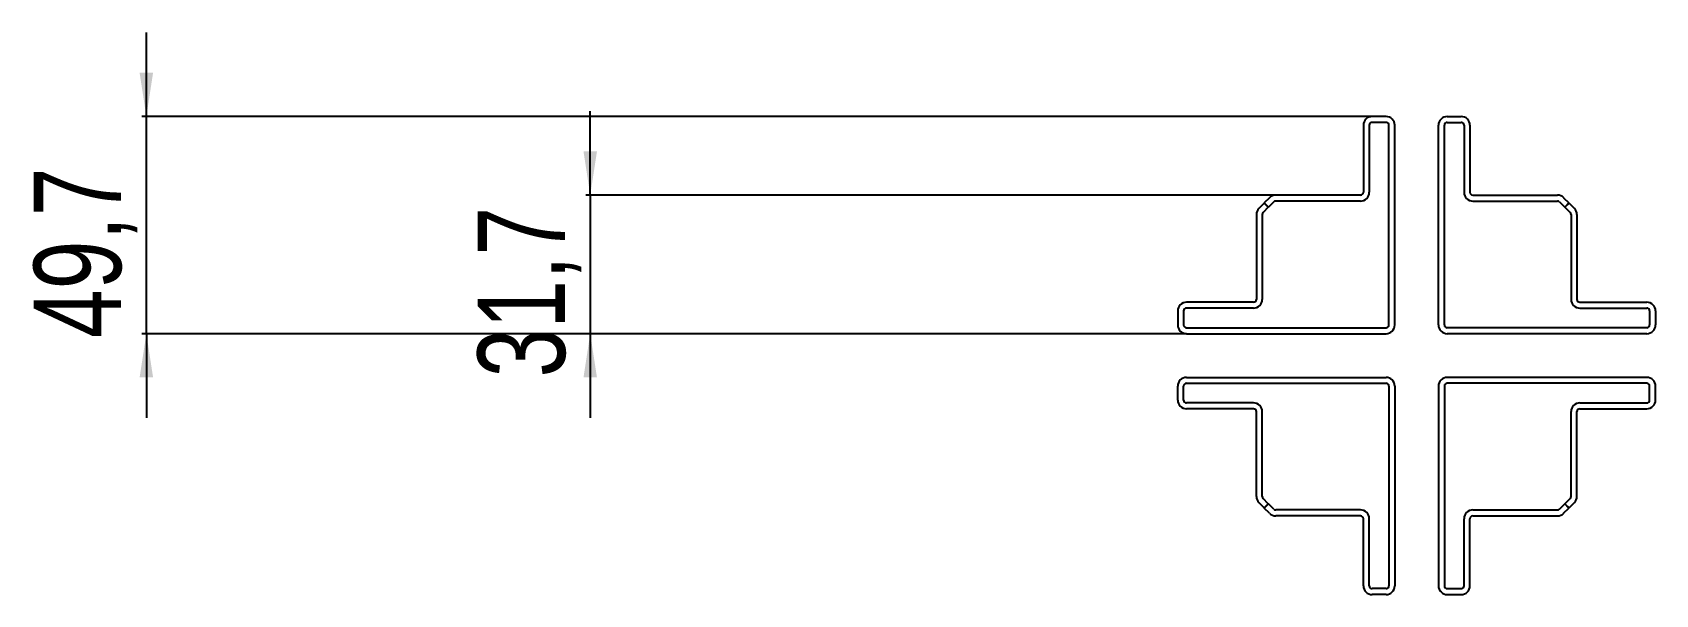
# Model space of a CAD drawing. Header units: millimetres. Extents: x -199 to 1181, y -1371 to 1507.
# Drawn here: x -198.2 to 173.4, y -1371.2 to -1242.5 of the extents above; entities that cross this region are included whole.
import ezdxf

# ---------------------------------------------------------------- set-up
doc = ezdxf.new("R2010")
doc.units = ezdxf.units.MM
doc.layers.add('FORMAT', color=7, linetype='Continuous')
doc.styles.add('SLDTEXTSTYLE0', font='TXT', dxfattribs={"width": 0.75})
doc.dimstyles.new('SLDDIMSTYLE1', dxfattribs={"dimtxt": 20, "dimasz": 10, "dimexe": 0, "dimexo": 0.0625, "dimgap": 5, "dimtad": 2, "dimdec": 1, "dimrnd": 1e-09, "dimzin": 12, "dimdsep": 46, "dimtxsty": 'SLDTEXTSTYLE0', "dimsah": 1, "dimcen": 0.09, "dimadec": 0, "dimazin": 3, "dimtfac": 1, "dimtmove": 0, "dimatfit": 0, "dimfxl": 0, "dimfrac": 2, "dimtolj": 1, "dimtzin": 12, "dimarcsym": 0})

# ---------------------------------------------------------------- blocks, each defined once
blk = doc.blocks.new('_D_5')
at = {"layer": 'FORMAT'}
for p, q in [((-172.17, -1261.77), (-172.17, -1242.54)), ((108.47, -1261.77), (-173.17, -1261.77)), ((-172.17, -1311.47), (-172.17, -1261.77)), ((65.97, -1311.47), (-173.17, -1311.47)), ((-172.17, -1311.47), (-172.17, -1330.7))]:
    blk.add_line(p, q, dxfattribs=at)
for points in [[(-172.17, -1261.77), (-170.63, -1251.77), (-173.71, -1251.77)], [(-172.17, -1311.47), (-173.71, -1321.47), (-170.63, -1321.47)]]:
    blk.add_solid(points, dxfattribs=at)
at = {"layer": 'FORMAT', "insert": (-197.95, -1312.48), "char_height": 20, "attachment_point": 1, "rotation": 90, "style": 'SLDTEXTSTYLE0'}
blk.add_mtext('49,7', dxfattribs=at)
blk = doc.blocks.new('_D_6')
at = {"layer": 'FORMAT'}
for p, q in [((-70.54, -1279.77), (-70.54, -1260.54)), ((86.41, -1279.77), (-71.54, -1279.77)), ((-70.54, -1279.77), (-70.54, -1311.47)), ((65.97, -1311.47), (-71.54, -1311.47)), ((-70.54, -1311.47), (-70.54, -1330.7))]:
    blk.add_line(p, q, dxfattribs=at)
for points in [[(-70.54, -1279.77), (-69, -1269.77), (-72.08, -1269.77)], [(-70.54, -1311.47), (-72.08, -1321.47), (-69, -1321.47)]]:
    blk.add_solid(points, dxfattribs=at)
at = {"layer": 'FORMAT', "insert": (-96.32, -1321.48), "char_height": 20, "attachment_point": 1, "rotation": 90, "style": 'SLDTEXTSTYLE0'}
blk.add_mtext('31,7', dxfattribs=at)

msp = doc.modelspace()

# ---------------------------------------------------------------- linework, layer by layer
at = {"color": 7, "linetype": 'Continuous', "lineweight": 25}
for p, q in [((111.68, -1261.77), (108.48, -1261.77)), ((111.68, -1263.12), (108.48, -1263.12)), ((125.68, -1261.77), (128.88, -1261.77)), ((125.68, -1263.12), (128.88, -1263.12)), ((106.48, -1263.77), (106.48, -1279.12)), ((107.83, -1263.77), (107.83, -1279.12)), ((112.33, -1309.47), (112.33, -1263.77)), ((113.68, -1309.47), (113.68, -1263.77)), ((123.68, -1309.47), (123.68, -1263.77)), ((125.03, -1309.47), (125.03, -1263.77)), ((129.53, -1263.77), (129.53, -1279.12)), ((130.88, -1263.77), (130.88, -1279.12)), ((83.77, -1281.6), (82.56, -1282.8)), ((84.72, -1282.55), (83.77, -1281.6)), ((85.01, -1280.36), (83.8, -1281.56)), ((83.8, -1281.56), (84.76, -1282.52)), ((85.96, -1281.31), (84.76, -1282.52)), ((105.83, -1279.77), (86.42, -1279.77)), ((105.83, -1281.12), (86.42, -1281.12)), ((131.53, -1279.77), (150.93, -1279.77)), ((131.53, -1281.12), (150.93, -1281.12)), ((151.39, -1281.31), (152.59, -1282.52)), ((152.34, -1280.36), (153.55, -1281.56)), ((153.55, -1281.56), (152.59, -1282.52)), ((152.63, -1282.55), (153.58, -1281.6)), ((153.58, -1281.6), (154.79, -1282.8)), ((81.98, -1284.22), (81.98, -1303.62)), ((83.33, -1284.22), (83.33, -1303.62)), ((84.72, -1282.55), (83.52, -1283.76)), ((152.63, -1282.55), (153.84, -1283.76)), ((154.03, -1284.22), (154.03, -1303.62)), ((155.38, -1284.22), (155.38, -1303.62)), ((81.33, -1304.27), (65.98, -1304.27)), ((156.03, -1304.27), (171.38, -1304.27)), ((63.98, -1306.27), (63.98, -1309.47)), ((65.33, -1306.27), (65.33, -1309.47)), ((81.33, -1305.62), (65.98, -1305.62)), ((156.03, -1305.62), (171.38, -1305.62)), ((172.03, -1306.27), (172.03, -1309.47)), ((173.38, -1306.27), (173.38, -1309.47)), ((65.98, -1310.12), (111.68, -1310.12)), ((65.98, -1311.47), (111.68, -1311.47)), ((171.38, -1310.12), (125.68, -1310.12)), ((171.38, -1311.47), (125.68, -1311.47)), ((65.98, -1321.47), (111.68, -1321.47)), ((65.98, -1322.82), (111.68, -1322.82)), ((171.38, -1321.47), (125.68, -1321.47)), ((171.38, -1322.82), (125.68, -1322.82)), ((63.98, -1326.67), (63.98, -1323.47)), ((65.33, -1326.67), (65.33, -1323.47)), ((112.33, -1323.47), (112.33, -1369.17)), ((113.68, -1323.47), (113.68, -1369.17)), ((123.68, -1323.47), (123.68, -1369.17)), ((125.03, -1323.47), (125.03, -1369.17)), ((172.03, -1326.67), (172.03, -1323.47)), ((173.38, -1326.67), (173.38, -1323.47)), ((81.33, -1327.32), (65.98, -1327.32)), ((81.33, -1328.67), (65.98, -1328.67)), ((81.98, -1348.72), (81.98, -1329.32)), ((83.33, -1348.72), (83.33, -1329.32)), ((154.03, -1348.72), (154.03, -1329.32)), ((155.38, -1348.72), (155.38, -1329.32)), ((156.03, -1327.32), (171.38, -1327.32)), ((156.03, -1328.67), (171.38, -1328.67)), ((83.77, -1351.34), (82.56, -1350.14)), ((84.72, -1350.39), (83.52, -1349.18)), ((84.72, -1350.39), (83.77, -1351.34)), ((83.8, -1351.38), (84.76, -1350.42)), ((85.01, -1352.58), (83.8, -1351.38)), ((85.96, -1351.63), (84.76, -1350.42)), ((105.83, -1351.82), (86.42, -1351.82)), ((131.53, -1351.82), (150.93, -1351.82)), ((151.39, -1351.63), (152.59, -1350.42)), ((152.34, -1352.58), (153.55, -1351.38)), ((153.55, -1351.38), (152.59, -1350.42)), ((152.63, -1350.39), (153.84, -1349.18)), ((152.63, -1350.39), (153.58, -1351.34)), ((153.58, -1351.34), (154.79, -1350.14)), ((105.83, -1353.17), (86.42, -1353.17)), ((106.48, -1369.17), (106.48, -1353.82)), ((107.83, -1369.17), (107.83, -1353.82)), ((129.53, -1369.17), (129.53, -1353.82)), ((130.88, -1369.17), (130.88, -1353.82)), ((131.53, -1353.17), (150.93, -1353.17)), ((111.68, -1369.82), (108.48, -1369.82)), ((111.68, -1371.17), (108.48, -1371.17)), ((125.68, -1369.82), (128.88, -1369.82)), ((125.68, -1371.17), (128.88, -1371.17))]:
    msp.add_line(p, q, dxfattribs=at)
for centre, radius, start, end in [((108.48, -1263.77), 2, 90, 180), ((108.48, -1263.77), 0.65, 90, 180), ((111.68, -1263.77), 2, 0, 90), ((111.68, -1263.77), 0.65, 0, 90), ((125.68, -1263.77), 2, 90, 180), ((125.68, -1263.77), 0.65, 90, 180), ((128.88, -1263.77), 2, 0, 90), ((128.88, -1263.77), 0.65, 0, 90), ((86.42, -1281.77), 2, 90, 135), ((86.42, -1281.77), 0.65, 90, 135), ((105.83, -1279.12), 0.65, 270, 0), ((105.83, -1279.12), 2, 270, 0), ((131.53, -1279.12), 2, 180, 270), ((131.53, -1279.12), 0.65, 180, 270), ((150.93, -1281.77), 2, 45, 90), ((150.93, -1281.77), 0.65, 45, 90), ((83.98, -1284.22), 2, 135, 180), ((83.98, -1284.22), 0.65, 135, 180), ((153.38, -1284.22), 0.65, 0, 45), ((153.38, -1284.22), 2, 0, 45), ((65.98, -1306.27), 2, 90, 180), ((81.33, -1303.62), 0.65, 270, 0), ((81.33, -1303.62), 2, 270, 0), ((156.03, -1303.62), 2, 180, 270), ((156.03, -1303.62), 0.65, 180, 270), ((171.38, -1306.27), 2, 0, 90), ((65.98, -1306.27), 0.65, 90, 180), ((171.38, -1306.27), 0.65, 0, 90), ((65.98, -1309.47), 2, 180, 270), ((65.98, -1309.47), 0.65, 180, 270), ((111.68, -1309.47), 0.65, 270, 0), ((111.68, -1309.47), 2, 270, 0), ((125.68, -1309.47), 2, 180, 270), ((125.68, -1309.47), 0.65, 180, 270), ((171.38, -1309.47), 2, 270, 0), ((171.38, -1309.47), 0.65, 270, 0), ((65.98, -1323.47), 2, 90, 180), ((65.98, -1323.47), 0.65, 90, 180), ((111.68, -1323.47), 2, 0, 90), ((111.68, -1323.47), 0.65, 0, 90), ((125.68, -1323.47), 2, 90, 180), ((125.68, -1323.47), 0.65, 90, 180), ((171.38, -1323.47), 2, 0, 90), ((171.38, -1323.47), 0.65, 0, 90), ((65.98, -1326.67), 2, 180, 270), ((65.98, -1326.67), 0.65, 180, 270), ((171.38, -1326.67), 2, 270, 0), ((171.38, -1326.67), 0.65, 270, 0), ((81.33, -1329.32), 2, 0, 90), ((81.33, -1329.32), 0.65, 0, 90), ((156.03, -1329.32), 2, 90, 180), ((156.03, -1329.32), 0.65, 90, 180), ((83.98, -1348.72), 2, 180, 225), ((83.98, -1348.72), 0.65, 180, 225), ((153.38, -1348.72), 0.65, 315, 0), ((153.38, -1348.72), 2, 315, 0), ((86.42, -1351.17), 2, 225, 270), ((86.42, -1351.17), 0.65, 225, 270), ((105.83, -1353.82), 2, 0, 90), ((131.53, -1353.82), 2, 90, 180), ((150.93, -1351.17), 0.65, 270, 315), ((150.93, -1351.17), 2, 270, 315), ((105.83, -1353.82), 0.65, 0, 90), ((131.53, -1353.82), 0.65, 90, 180), ((108.48, -1369.17), 2, 180, 270), ((108.48, -1369.17), 0.65, 180, 270), ((111.68, -1369.17), 2, 270, 0), ((111.68, -1369.17), 0.65, 270, 0), ((125.68, -1369.17), 2, 180, 270), ((125.68, -1369.17), 0.65, 180, 270), ((128.88, -1369.17), 0.65, 270, 0), ((128.88, -1369.17), 2, 270, 0)]:
    msp.add_arc(centre, radius, start, end, dxfattribs=at)

# ---------------------------------------------------------------- dimensions: what is measured, and where the dimension line sits
at = {"layer": 'FORMAT'}
for base, p1, p2, picture, middle in [((-172.17, -1261.77), (65.98, -1311.47), (108.48, -1261.77), '_D_5', (-172.17, -1286.62)), ((-70.54, -1311.47), (86.42, -1279.77), (65.98, -1311.47), '_D_6', (-70.54, -1295.62))]:
    dim = msp.add_linear_dim(base=base, p1=p1, p2=p2, angle=90, dimstyle='SLDDIMSTYLE1', dxfattribs=at)
    dim.commit()
    dim.dimension.update_dxf_attribs({"geometry": picture, "text_midpoint": middle, "dimtype": 160})

doc.saveas('drawing.dxf')
